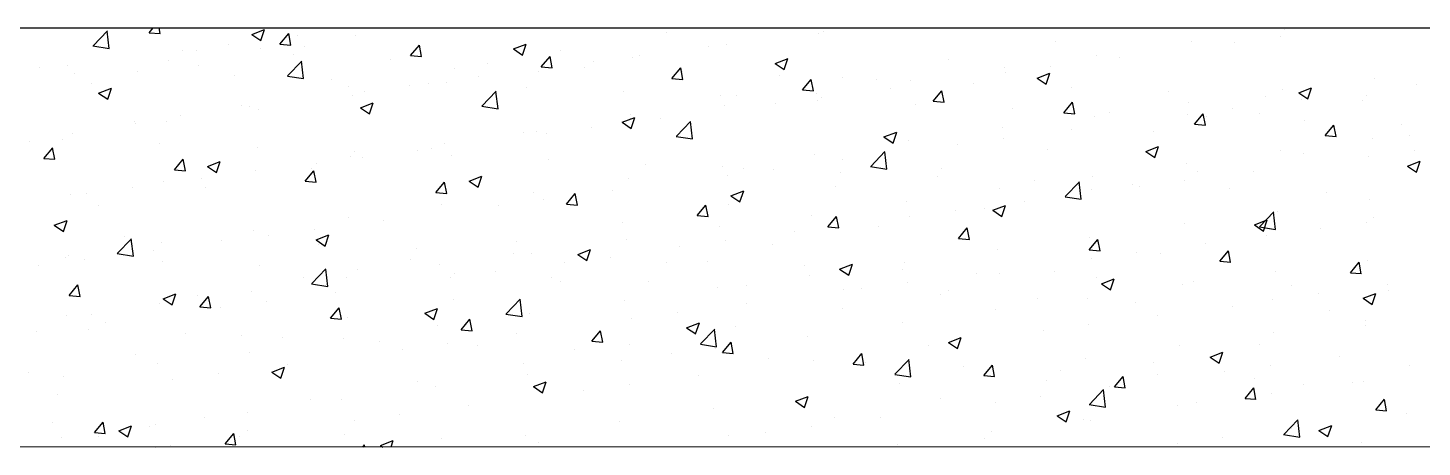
# Model space of a CAD drawing. Header units: millimetres. Extents: x 331487 to 517269, y 198509 to 399936.
# Drawn here: x 416113 to 416878, y 381929 to 382159 of the extents above; entities that cross this region are included whole.
import ezdxf

# ---------------------------------------------------------------- set-up
doc = ezdxf.new("R2010")
doc.units = ezdxf.units.MM
doc.header["$MEASUREMENT"] = 0
doc.layers.add('9th_Column', color=2, linetype='Continuous', lineweight=25)
doc.layers.add('COLUMN', color=6, linetype='Continuous')

msp = doc.modelspace()

# ---------------------------------------------------------------- linework, layer by layer
at = {"layer": '9th_Column'}
for p, q in [((415150.13, 382159.03), (419650.24, 382159.03)), ((419950.24, 381929.23), (414920.13, 381929.03))]:
    msp.add_line(p, q, dxfattribs=at)
at = {"layer": 'COLUMN', "color": 2, "linetype": 'Continuous'}
for p, q in [((416148.84, 382149.22), (416156.63, 382157.33)), ((416157.64, 382147.74), (416156.54, 382157.24)), ((416179.65, 382156.41), (416181.85, 382159.03)), ((416179.65, 382156.41), (416185.62, 382155.88)), ((416185.62, 382155.87), (416185.04, 382159.03)), ((416235.87, 382155.49), (416242.87, 382158.18)), ((416235.87, 382155.49), (416240.84, 382152.13)), ((416240.84, 382152.13), (416242.87, 382158.18)), ((416251.37, 382150.13), (416256.19, 382155.88)), ((416257.34, 382149.6), (416256.19, 382155.87)), ((416260.86, 382155.13), (416260.86, 382155.13)), ((416292.61, 382155.1), (416292.61, 382155.1)), ((416323.14, 382158.65), (416323.14, 382158.65)), ((416463.74, 382156.71), (416463.74, 382156.71)), ((416547.04, 382156.19), (416547.04, 382156.19)), ((416549.84, 382157.19), (416549.84, 382157.19)), ((416676.89, 382151.75), (416676.89, 382151.75)), ((416800.69, 382154.24), (416800.69, 382154.24)), ((416802.9, 382158.38), (416802.9, 382158.38)), ((416148.75, 382149.12), (416157.64, 382147.74)), ((416151.93, 382148.67), (416151.93, 382148.67)), ((416197.96, 382146.84), (416197.96, 382146.84)), ((416205.31, 382146.42), (416205.31, 382146.42)), ((416222.99, 382150.14), (416222.99, 382150.14)), ((416240.67, 382147.6), (416240.67, 382147.6)), ((416251.37, 382150.13), (416257.35, 382149.61)), ((416258.7, 382144.16), (416258.7, 382144.16)), ((416264.82, 382148.64), (416264.82, 382148.64)), ((416323.1, 382143.85), (416327.92, 382149.6)), ((416323.1, 382143.85), (416329.07, 382143.33)), ((416329.07, 382143.32), (416327.91, 382149.59)), ((416379.58, 382147.48), (416386.58, 382150.17)), ((416379.58, 382147.48), (416384.56, 382144.13)), ((416384.55, 382144.12), (416386.58, 382150.17)), ((416405.42, 382146.7), (416405.42, 382146.7)), ((416448.81, 382143.89), (416448.81, 382143.89)), ((416486.68, 382148.88), (416486.68, 382148.88)), ((416496.53, 382149.79), (416496.53, 382149.79)), ((416699.61, 382143.84), (416699.61, 382143.84)), ((416751.55, 382151.34), (416751.55, 382151.34)), ((416775.65, 382150.94), (416775.65, 382150.94)), ((416119.63, 382137.49), (416119.63, 382137.49)), ((416134.8, 382138.53), (416134.8, 382138.53)), ((416190.16, 382141.2), (416190.16, 382141.2)), ((416206.5, 382138.63), (416206.5, 382138.63)), ((416255.56, 382132.67), (416263.35, 382140.78)), ((416264.36, 382131.19), (416263.26, 382140.69)), ((416312.08, 382141.9), (416312.08, 382141.9)), ((416347.1, 382136.69), (416347.1, 382136.69)), ((416365.46, 382139.65), (416365.46, 382139.65)), ((416394.82, 382137.58), (416399.64, 382143.32)), ((416394.82, 382137.58), (416400.8, 382137.06)), ((416400.8, 382137.05), (416399.64, 382143.32)), ((416418.84, 382137.39), (416418.84, 382137.39)), ((416423.77, 382140.6), (416423.77, 382140.6)), ((416445.18, 382142.75), (416445.18, 382142.75)), ((416466.55, 382131.3), (416471.37, 382137.05)), ((416472.52, 382130.77), (416471.37, 382137.04)), ((416523.29, 382139.47), (416530.3, 382142.16)), ((416523.29, 382139.47), (416528.27, 382136.12)), ((416528.26, 382136.12), (416530.29, 382142.16)), ((416618.57, 382141.74), (416618.57, 382141.74)), ((416649.1, 382137.44), (416649.1, 382137.44)), ((416674.62, 382137.64), (416674.62, 382137.64)), ((416712.5, 382142.63), (416712.5, 382142.63)), ((416138.81, 382134.15), (416138.81, 382134.15)), ((416148.18, 382128.62), (416148.18, 382128.62)), ((416173.02, 382135.24), (416173.02, 382135.24)), ((416226.4, 382132.98), (416226.4, 382132.98)), ((416255.47, 382132.57), (416264.37, 382131.19)), ((416279.78, 382130.73), (416279.78, 382130.73)), ((416333.16, 382128.47), (416333.16, 382128.47)), ((416342.73, 382128.85), (416342.73, 382128.85)), ((416360.62, 382132.28), (416360.62, 382132.28)), ((416393.24, 382135.25), (416393.24, 382135.25)), ((416466.55, 382131.3), (416472.53, 382130.78)), ((416472.23, 382135.14), (416472.23, 382135.14)), ((416525.61, 382132.88), (416525.61, 382132.88)), ((416538.28, 382125.03), (416543.1, 382130.77)), ((416544.25, 382124.5), (416543.09, 382130.77)), ((416560.25, 382131.73), (416560.25, 382131.73)), ((416578.99, 382130.63), (416578.99, 382130.63)), ((416597.76, 382130.4), (416597.76, 382130.4)), ((416649.59, 382134.35), (416649.59, 382134.35)), ((416667.01, 382131.46), (416674.01, 382134.15)), ((416667.01, 382131.46), (416671.98, 382128.11)), ((416671.98, 382128.11), (416674, 382134.15)), ((416852.19, 382131.49), (416852.19, 382131.49)), ((416151.85, 382123.24), (416158.85, 382125.92)), ((416151.85, 382123.24), (416156.82, 382119.88)), ((416156.82, 382119.88), (416158.84, 382125.92)), ((416288.78, 382126.68), (416288.78, 382126.68)), ((416291.39, 382121.81), (416291.39, 382121.81)), ((416297.71, 382124), (416297.71, 382124)), ((416322.74, 382127.29), (416322.74, 382127.29)), ((416362.29, 382116.11), (416370.08, 382124.23)), ((416371.09, 382114.64), (416369.98, 382124.14)), ((416386.55, 382126.22), (416386.55, 382126.22)), ((416439.93, 382123.96), (416439.93, 382123.96)), ((416493.31, 382121.71), (416493.31, 382121.71)), ((416501.93, 382121.72), (416501.93, 382121.72)), ((416538.28, 382125.03), (416544.25, 382124.51)), ((416545.82, 382122.9), (416545.82, 382122.9)), ((416548.56, 382121.05), (416548.56, 382121.05)), ((416586.44, 382126.03), (416586.44, 382126.03)), ((416610, 382118.75), (416614.82, 382124.5)), ((416615.98, 382118.22), (416614.82, 382124.49)), ((416632.37, 382128.37), (416632.37, 382128.37)), ((416685.75, 382126.12), (416685.75, 382126.12)), ((416739.14, 382123.86), (416739.14, 382123.86)), ((416792.52, 382121.61), (416792.52, 382121.61)), ((416801.68, 382125.09), (416801.68, 382125.09)), ((416810.72, 382123.45), (416817.72, 382126.14)), ((416810.72, 382123.45), (416815.69, 382120.1)), ((416815.69, 382120.1), (416817.72, 382126.14)), ((416847.71, 382122.11), (416847.71, 382122.11)), ((416875.41, 382128.1), (416875.41, 382128.1)), ((416230.46, 382116.67), (416230.46, 382116.67)), ((416234.56, 382115.68), (416234.56, 382115.68)), ((416239.45, 382114.31), (416239.45, 382114.31)), ((416295.56, 382115.23), (416302.56, 382117.92)), ((416295.56, 382115.23), (416300.53, 382111.87)), ((416300.53, 382111.87), (416302.56, 382117.91)), ((416362.2, 382116.02), (416371.09, 382114.64)), ((416495.31, 382116.5), (416495.31, 382116.5)), ((416523.53, 382117.75), (416523.53, 382117.75)), ((416546.69, 382119.45), (416546.69, 382119.45)), ((416600.07, 382117.19), (416600.07, 382117.19)), ((416610, 382118.75), (416615.98, 382118.23)), ((416653.46, 382114.94), (416653.46, 382114.94)), ((416681.73, 382112.48), (416686.55, 382118.22)), ((416687.7, 382111.95), (416686.54, 382118.22)), ((416750.34, 382118.05), (416750.34, 382118.05)), ((416774.38, 382114.8), (416774.38, 382114.8)), ((416812.25, 382119.78), (416812.25, 382119.78)), ((416845.9, 382119.35), (416845.9, 382119.35)), ((416171.65, 382107.4), (416171.65, 382107.4)), ((416172.15, 382106.66), (416172.15, 382106.66)), ((416188.94, 382107.91), (416188.94, 382107.91)), ((416196.68, 382110.7), (416196.68, 382110.7)), ((416439.27, 382107.22), (416446.27, 382109.91)), ((416439.27, 382107.22), (416444.25, 382103.86)), ((416443.61, 382111.71), (416443.61, 382111.71)), ((416443.97, 382109.46), (416443.97, 382109.46)), ((416444.24, 382103.86), (416446.27, 382109.91)), ((416460.37, 382109.44), (416460.37, 382109.44)), ((416469.01, 382099.56), (416476.8, 382107.68)), ((416477.81, 382098.09), (416476.71, 382107.59)), ((416681.73, 382112.48), (416687.7, 382111.96)), ((416698.4, 382110.55), (416698.4, 382110.55)), ((416706.84, 382112.68), (416706.84, 382112.68)), ((416749.35, 382111.5), (416749.35, 382111.5)), ((416753.45, 382106.2), (416758.27, 382111.95)), ((416753.45, 382106.2), (416759.43, 382105.68)), ((416759.43, 382105.67), (416758.27, 382111.94)), ((416760.22, 382110.43), (416760.22, 382110.43)), ((416789.39, 382112.1), (416789.39, 382112.1)), ((416813.6, 382108.17), (416813.6, 382108.17)), ((416825.18, 382099.93), (416830, 382105.67)), ((416831.15, 382099.4), (416830, 382105.67)), ((416866.99, 382105.92), (416866.99, 382105.92)), ((416132.04, 382097.84), (416132.04, 382097.84)), ((416137.6, 382100.87), (416137.6, 382100.87)), ((416385.29, 382101.69), (416385.29, 382101.69)), ((416392.03, 382101.96), (416392.03, 382101.96)), ((416397.47, 382101.15), (416397.47, 382101.15)), ((416422.5, 382104.45), (416422.5, 382104.45)), ((416468.92, 382099.47), (416477.81, 382098.09)), ((416582.99, 382099.21), (416589.99, 382101.9)), ((416582.99, 382099.21), (416587.96, 382095.86)), ((416587.95, 382095.85), (416589.98, 382101.9)), ((416647.89, 382104.15), (416647.89, 382104.15)), ((416648.32, 382098.2), (416648.32, 382098.2)), ((416686.19, 382103.19), (416686.19, 382103.19)), ((416731.08, 382102.09), (416731.08, 382102.09)), ((416825.18, 382099.93), (416831.16, 382099.41)), ((416850.97, 382098.2), (416850.97, 382098.2)), ((416871.67, 382100.16), (416871.67, 382100.16)), ((416113.83, 382096.65), (416113.83, 382096.65)), ((416121.79, 382087.46), (416126.62, 382093.21)), ((416127.77, 382086.93), (416126.61, 382093.2)), ((416185.42, 382095.58), (416185.42, 382095.58)), ((416238.8, 382093.33), (416238.8, 382093.33)), ((416292.18, 382091.07), (416292.18, 382091.07)), ((416326.97, 382091.68), (416326.97, 382091.68)), ((416334.31, 382092.84), (416334.31, 382092.84)), ((416341.52, 382095.56), (416341.52, 382095.56)), ((416575.73, 382083.01), (416583.52, 382091.13)), ((416584.54, 382081.54), (416583.43, 382091.03)), ((416596.54, 382097.11), (416596.54, 382097.11)), ((416623.28, 382094.91), (416623.28, 382094.91)), ((416672.76, 382092.08), (416672.76, 382092.08)), ((416726.7, 382091.2), (416733.7, 382093.89)), ((416726.7, 382091.2), (416731.67, 382087.85)), ((416731.67, 382087.84), (416733.7, 382093.89)), ((416800.46, 382091.8), (416800.46, 382091.8)), ((416874.14, 382091.95), (416874.14, 382091.95)), ((416121.79, 382087.46), (416127.77, 382086.94)), ((416193.52, 382081.19), (416198.34, 382086.93)), ((416199.49, 382080.66), (416198.34, 382086.92)), ((416211.54, 382082.97), (416218.54, 382085.66)), ((416211.54, 382082.97), (416216.51, 382079.62)), ((416216.51, 382079.62), (416218.53, 382085.66)), ((416271.4, 382084.56), (416271.4, 382084.56)), ((416290.17, 382088.52), (416290.17, 382088.52)), ((416296.44, 382087.85), (416296.44, 382087.85)), ((416345.57, 382088.82), (416345.57, 382088.82)), ((416398.95, 382086.56), (416398.95, 382086.56)), ((416452.33, 382084.31), (416452.33, 382084.31)), ((416494.09, 382083.21), (416494.09, 382083.21)), ((416544.6, 382089.61), (416544.6, 382089.61)), ((416560.13, 382086.59), (416560.13, 382086.59)), ((416575.64, 382082.91), (416584.54, 382081.54)), ((416749.12, 382084.76), (416749.12, 382084.76)), ((416813.36, 382090.15), (416813.36, 382090.15)), ((416849.1, 382088.66), (416849.1, 382088.66)), ((416870.41, 382083.19), (416877.41, 382085.88)), ((416870.41, 382083.19), (416875.39, 382079.84)), ((416875.38, 382079.84), (416877.41, 382085.88)), ((416193.52, 382081.19), (416199.5, 382080.66)), ((416208.25, 382076.24), (416208.25, 382076.24)), ((416238.23, 382081.02), (416238.23, 382081.02)), ((416265.25, 382074.91), (416270.07, 382080.66)), ((416265.25, 382074.91), (416271.22, 382074.39)), ((416268.66, 382081.67), (416268.66, 382081.67)), ((416271.22, 382074.38), (416270.06, 382080.65)), ((416355.25, 382074.97), (416362.25, 382077.65)), ((416355.25, 382074.97), (416360.22, 382071.61)), ((416360.22, 382071.61), (416362.25, 382077.65)), ((416442.75, 382076.17), (416442.75, 382076.17)), ((416497.22, 382078.31), (416497.22, 382078.31)), ((416505.71, 382082.05), (416505.71, 382082.05)), ((416522.26, 382081.61), (416522.26, 382081.61)), ((416559.09, 382079.8), (416559.09, 382079.8)), ((416612.48, 382077.54), (416612.48, 382077.54)), ((416614.44, 382082.07), (416614.44, 382082.07)), ((416665.86, 382075.29), (416665.86, 382075.29)), ((416697.18, 382077.26), (416697.18, 382077.26)), ((416748.07, 382075.36), (416748.07, 382075.36)), ((416755.04, 382080.13), (416755.04, 382080.13)), ((416785.95, 382080.34), (416785.95, 382080.34)), ((416136.38, 382067.58), (416136.38, 382067.58)), ((416145.34, 382067.96), (416145.34, 382067.96)), ((416170.38, 382071.26), (416170.38, 382071.26)), ((416187.72, 382074.62), (416187.72, 382074.62)), ((416210.34, 382071.66), (416210.34, 382071.66)), ((416336.97, 382068.64), (416341.79, 382074.38)), ((416336.97, 382068.64), (416342.95, 382068.11)), ((416342.95, 382068.1), (416341.79, 382074.37)), ((416390.81, 382068.67), (416390.81, 382068.67)), ((416408.7, 382062.36), (416413.52, 382068.11)), ((416414.67, 382061.83), (416413.52, 382068.1)), ((416434.07, 382069.99), (416434.07, 382069.99)), ((416498.96, 382066.96), (416505.96, 382069.64)), ((416503.93, 382063.6), (416505.96, 382069.64)), ((416556.12, 382072.06), (416556.12, 382072.06)), ((416646.67, 382070.86), (416646.67, 382070.86)), ((416682.46, 382066.46), (416690.25, 382074.58)), ((416691.26, 382064.98), (416690.16, 382074.48)), ((416696.72, 382070.12), (416696.72, 382070.12)), ((416719.24, 382073.03), (416719.24, 382073.03)), ((416723.04, 382072.06), (416723.04, 382072.06)), ((416772.62, 382070.77), (416772.62, 382070.77)), ((416826.01, 382068.52), (416826.01, 382068.52)), ((416152.02, 382061.65), (416152.02, 382061.65)), ((416340.3, 382062.27), (416340.3, 382062.27)), ((416371.16, 382061.71), (416371.16, 382061.71)), ((416396.19, 382065.01), (416396.19, 382065.01)), ((416408.7, 382062.36), (416414.68, 382061.84)), ((416480.42, 382056.08), (416485.25, 382061.83)), ((416486.4, 382055.55), (416485.24, 382061.82)), ((416497.8, 382062.05), (416497.8, 382062.05)), ((416498.96, 382066.96), (416503.94, 382063.6)), ((416595.33, 382063.82), (416595.33, 382063.82)), ((416638.4, 382060.11), (416638.4, 382060.11)), ((416642.68, 382058.95), (416649.68, 382061.64)), ((416647.65, 382055.59), (416649.67, 382061.63)), ((416659.88, 382063.75), (416659.88, 382063.75)), ((416682.37, 382066.36), (416691.26, 382064.98)), ((416849.76, 382064.91), (416849.76, 382064.91)), ((416127.51, 382050.72), (416134.52, 382053.41)), ((416132.48, 382047.37), (416134.51, 382053.41)), ((416288.96, 382055.23), (416288.96, 382055.23)), ((416308, 382053.4), (416308, 382053.4)), ((416439.48, 382052.04), (416439.48, 382052.04)), ((416480.42, 382056.09), (416486.4, 382055.56)), ((416543.39, 382056.32), (416543.39, 382056.32)), ((416552.15, 382049.81), (416556.97, 382055.56)), ((416558.12, 382049.28), (416556.97, 382055.55)), ((416596.98, 382055.46), (416596.98, 382055.46)), ((416622.01, 382058.76), (416622.01, 382058.76)), ((416642.68, 382058.95), (416647.65, 382055.59)), ((416786.39, 382050.94), (416793.39, 382053.63)), ((416789.18, 382049.91), (416796.97, 382058.02)), ((416791.36, 382047.58), (416793.39, 382053.63)), ((416797.98, 382048.43), (416796.88, 382057.93)), ((416799.25, 382058.51), (416799.25, 382058.51)), ((416847.83, 382052.51), (416847.83, 382052.51)), ((416851.55, 382055.15), (416851.55, 382055.15)), ((416127.52, 382050.72), (416132.49, 382047.37)), ((416165.95, 382044.49), (416165.95, 382044.49)), ((416237.02, 382047.73), (416237.02, 382047.73)), ((416245.1, 382045.12), (416245.1, 382045.12)), ((416270.13, 382048.41), (416270.13, 382048.41)), ((416271.23, 382042.71), (416278.23, 382045.4)), ((416276.2, 382039.36), (416278.22, 382045.4)), ((416492.88, 382049.92), (416492.88, 382049.92)), ((416533.82, 382047.15), (416533.82, 382047.15)), ((416552.15, 382049.81), (416558.13, 382049.29)), ((416580.08, 382050.1), (416580.08, 382050.1)), ((416623.88, 382043.53), (416628.7, 382049.28)), ((416629.85, 382043), (416628.69, 382049.27)), ((416747.9, 382051.47), (416747.9, 382051.47)), ((416786.39, 382050.94), (416791.36, 382047.58)), ((416789.09, 382049.81), (416797.99, 382048.43)), ((416793.23, 382045.14), (416793.23, 382045.14)), ((416822.79, 382049.22), (416822.79, 382049.22)), ((416162.1, 382035.25), (416169.88, 382043.37)), ((416170.9, 382033.78), (416169.79, 382043.28)), ((416181.94, 382036.8), (416181.94, 382036.8)), ((416186.51, 382041.33), (416186.51, 382041.33)), ((416219.33, 382042.23), (416219.33, 382042.23)), ((416271.23, 382042.71), (416276.2, 382039.36)), ((416272.71, 382039.97), (416272.71, 382039.97)), ((416326.09, 382037.72), (416326.09, 382037.72)), ((416381.16, 382042.03), (416381.16, 382042.03)), ((416414.94, 382034.7), (416421.94, 382037.39)), ((416419.91, 382031.35), (416421.94, 382037.39)), ((416441.53, 382042.88), (416441.53, 382042.88)), ((416470.91, 382038.87), (416470.91, 382038.87)), ((416495.95, 382042.16), (416495.95, 382042.16)), ((416521.76, 382040.09), (416521.76, 382040.09)), ((416623.88, 382043.53), (416629.85, 382043.01)), ((416645.46, 382037.57), (416645.46, 382037.57)), ((416695.6, 382037.26), (416700.42, 382043)), ((416695.6, 382037.26), (416701.58, 382036.74)), ((416695.97, 382043.97), (416695.97, 382043.97)), ((416701.58, 382036.73), (416700.42, 382043)), ((416759.64, 382040.9), (416759.64, 382040.9)), ((416767.33, 382030.98), (416772.15, 382036.73)), ((416773.3, 382030.45), (416772.15, 382036.72)), ((416133.65, 382033.31), (416133.65, 382033.31)), ((416135.16, 382034.29), (416135.16, 382034.29)), ((416144.07, 382031.82), (416144.07, 382031.82)), ((416162.01, 382035.16), (416170.9, 382033.78)), ((416187.03, 382031.05), (416187.03, 382031.05)), ((416322.85, 382032.02), (416322.85, 382032.02)), ((416339.09, 382028.98), (416339.09, 382028.98)), ((416379.47, 382035.46), (416379.47, 382035.46)), ((416389.6, 382035.38), (416389.6, 382035.38)), ((416407.76, 382030.55), (416407.76, 382030.55)), ((416414.94, 382034.7), (416419.92, 382031.35)), ((416432.86, 382033.21), (416432.86, 382033.21)), ((416463.44, 382030.08), (416463.44, 382030.08)), ((416486.24, 382030.95), (416486.24, 382030.95)), ((416558.65, 382026.7), (416565.66, 382029.38)), ((416563.62, 382023.34), (416565.65, 382029.38)), ((416594.11, 382030.53), (416594.11, 382030.53)), ((416696.73, 382032.62), (416696.73, 382032.62)), ((416721.77, 382035.92), (416721.77, 382035.92)), ((416734.91, 382035.13), (416734.91, 382035.13)), ((416767.33, 382030.98), (416773.31, 382030.46)), ((416839.05, 382024.71), (416843.88, 382030.45)), ((416845.03, 382024.18), (416843.87, 382030.45)), ((416848.54, 382031.62), (416848.54, 382031.62)), ((416119.03, 382028.52), (416119.03, 382028.52)), ((416240.41, 382028.8), (416240.41, 382028.8)), ((416264.53, 382022.01), (416264.53, 382022.01)), ((416268.82, 382018.7), (416276.61, 382026.82)), ((416277.62, 382017.23), (416276.52, 382026.73)), ((416287.74, 382021.94), (416287.74, 382021.94)), ((416293.79, 382026.54), (416293.79, 382026.54)), ((416344.85, 382022.27), (416344.85, 382022.27)), ((416347.18, 382024.29), (416347.18, 382024.29)), ((416369.89, 382025.57), (416369.89, 382025.57)), ((416400.56, 382022.03), (416400.56, 382022.03)), ((416539.62, 382028.7), (416539.62, 382028.7)), ((416542.17, 382023.03), (416542.17, 382023.03)), ((416558.65, 382026.7), (416563.63, 382023.34)), ((416593, 382026.44), (416593, 382026.44)), ((416633.58, 382024.31), (416633.58, 382024.31)), ((416646.39, 382024.19), (416646.39, 382024.19)), ((416676.59, 382025.12), (416676.59, 382025.12)), ((416699.77, 382021.93), (416699.77, 382021.93)), ((416702.37, 382018.69), (416709.37, 382021.37)), ((416707.34, 382015.33), (416709.36, 382021.37)), ((416798.03, 382025.22), (416798.03, 382025.22)), ((416839.05, 382024.71), (416845.03, 382024.19)), ((416135.67, 382012.24), (416140.49, 382017.99)), ((416141.64, 382011.71), (416140.49, 382017.98)), ((416235.8, 382014.44), (416235.8, 382014.44)), ((416268.73, 382018.61), (416277.62, 382017.23)), ((416281.7, 382013.96), (416281.7, 382013.96)), ((416405.13, 382020.07), (416405.13, 382020.07)), ((416453.94, 382019.78), (416453.94, 382019.78)), ((416491.66, 382016.63), (416491.66, 382016.63)), ((416507.32, 382017.52), (416507.32, 382017.52)), ((416560.71, 382015.26), (416560.71, 382015.26)), ((416570.67, 382016.02), (416570.67, 382016.02)), ((416595.7, 382019.32), (416595.7, 382019.32)), ((416618.27, 382015.11), (416618.27, 382015.11)), ((416702.37, 382018.69), (416707.34, 382015.33)), ((416746.69, 382018.18), (416746.69, 382018.18)), ((416753.15, 382019.67), (416753.15, 382019.67)), ((416806.53, 382017.42), (416806.53, 382017.42)), ((416859.39, 382018.06), (416859.39, 382018.06)), ((416859.91, 382015.16), (416859.91, 382015.16)), ((416135.67, 382012.24), (416141.65, 382011.72)), ((416185.29, 382008.04), (416185.29, 382008.04)), ((416187.21, 382010.46), (416194.21, 382013.15)), ((416187.21, 382010.46), (416192.18, 382007.1)), ((416192.18, 382007.1), (416194.2, 382013.15)), ((416206.21, 382012), (416206.21, 382012)), ((416207.4, 382005.97), (416212.22, 382011.71)), ((416213.37, 382005.44), (416212.21, 382011.7)), ((416243.82, 382008.97), (416243.82, 382008.97)), ((416346.81, 382010.06), (416346.81, 382010.06)), ((416375.54, 382002.15), (416383.33, 382010.27)), ((416384.35, 382000.68), (416383.24, 382010.17)), ((416440.32, 382009.59), (416440.32, 382009.59)), ((416507.51, 382007.71), (416507.51, 382007.71)), ((416614.09, 382013.01), (416614.09, 382013.01)), ((416667.47, 382010.75), (416667.47, 382010.75)), ((416694.75, 382010.68), (416694.75, 382010.68)), ((416720.85, 382008.5), (416720.85, 382008.5)), ((416774.24, 382006.24), (416774.24, 382006.24)), ((416796.49, 382009.78), (416796.49, 382009.78)), ((416821.52, 382013.07), (416821.52, 382013.07)), ((416846.08, 382010.68), (416853.08, 382013.37)), ((416846.08, 382010.68), (416851.05, 382007.32)), ((416851.05, 382007.32), (416853.08, 382013.36)), ((416133.95, 382001), (416133.95, 382001)), ((416147.89, 382001.99), (416147.89, 382001.99)), ((416207.4, 382005.97), (416213.37, 382005.44)), ((416218.79, 382005.68), (416218.79, 382005.68)), ((416279.12, 381999.69), (416283.94, 382005.44)), ((416279.12, 381999.69), (416285.1, 381999.17)), ((416285.1, 381999.16), (416283.94, 382005.43)), ((416288.49, 382000.05), (416288.49, 382000.05)), ((416330.92, 382002.45), (416337.92, 382005.14)), ((416330.92, 382002.45), (416335.89, 381999.1)), ((416335.89, 381999.09), (416337.92, 382005.14)), ((416350.85, 381993.42), (416355.67, 381999.16)), ((416356.82, 381992.89), (416355.66, 381999.15)), ((416375.45, 382002.05), (416384.35, 382000.68)), ((416388.38, 382002.09), (416388.38, 382002.09)), ((416444.61, 381999.43), (416444.61, 381999.43)), ((416469.64, 382002.72), (416469.64, 382002.72)), ((416559.95, 382005.1), (416559.95, 382005.1)), ((416644.24, 382004.28), (416644.24, 382004.28)), ((416733.33, 382001.46), (416733.33, 382001.46)), ((416827.62, 382003.99), (416827.62, 382003.99)), ((416847.33, 381998.33), (416847.33, 381998.33)), ((416117.76, 381992.37), (416117.76, 381992.37)), ((416146.05, 381993.65), (416146.05, 381993.65)), ((416155.64, 381997.36), (416155.64, 381997.36)), ((416199.43, 381991.4), (416199.43, 381991.4)), ((416337.87, 381995.69), (416337.87, 381995.69)), ((416350.85, 381993.42), (416356.82, 381992.89)), ((416381.45, 381991.11), (416381.45, 381991.11)), ((416422.57, 381987.14), (416427.39, 381992.89)), ((416428.55, 381986.61), (416427.39, 381992.88)), ((416474.63, 381994.44), (416481.63, 381997.13)), ((416474.63, 381994.44), (416479.61, 381991.09)), ((416479.6, 381991.09), (416481.63, 381997.13)), ((416482.27, 381985.6), (416490.06, 381993.72)), ((416491.07, 381984.13), (416489.97, 381993.62)), ((416501.64, 381995.09), (416501.64, 381995.09)), ((416592.9, 381997.24), (416592.9, 381997.24)), ((416670.42, 381993.18), (416670.42, 381993.18)), ((416695.46, 381996.47), (416695.46, 381996.47)), ((416796.82, 381991.93), (416796.82, 381991.93)), ((416847.42, 381995.48), (416847.42, 381995.48)), ((416230.17, 381990.04), (416230.17, 381990.04)), ((416252.82, 381989.14), (416252.82, 381989.14)), ((416286.53, 381988.65), (416286.53, 381988.65)), ((416306.2, 381986.89), (416306.2, 381986.89)), ((416343.58, 381986.13), (416343.58, 381986.13)), ((416359.58, 381984.63), (416359.58, 381984.63)), ((416422.57, 381987.14), (416428.55, 381986.62)), ((416443.32, 381985.08), (416443.32, 381985.08)), ((416482.18, 381985.5), (416491.07, 381984.12)), ((416490.45, 381983.34), (416490.45, 381983.34)), ((416494.3, 381980.87), (416499.12, 381986.61)), ((416500.27, 381980.34), (416499.12, 381986.6)), ((416540.96, 381989.74), (416540.96, 381989.74)), ((416607.27, 381984.86), (416607.27, 381984.86)), ((416618.34, 381986.43), (416625.35, 381989.12)), ((416618.34, 381986.43), (416623.32, 381983.08)), ((416623.31, 381983.08), (416625.34, 381989.12)), ((416745.47, 381984.89), (416745.47, 381984.89)), ((416789.1, 381985.47), (416789.1, 381985.47)), ((416171.85, 381980.03), (416171.85, 381980.03)), ((416234.59, 381981.15), (416234.59, 381981.15)), ((416318.55, 381982.83), (416318.55, 381982.83)), ((416412.96, 381982.38), (416412.96, 381982.38)), ((416439.1, 381976.3), (416439.1, 381976.3)), ((416466.34, 381980.12), (416466.34, 381980.12)), ((416494.3, 381980.87), (416500.28, 381980.34)), ((416519.73, 381977.87), (416519.73, 381977.87)), ((416544.36, 381976.58), (416544.36, 381976.58)), ((416566.03, 381974.59), (416570.85, 381980.34)), ((416569.4, 381979.88), (416569.4, 381979.88)), ((416572, 381974.06), (416570.84, 381980.33)), ((416573.11, 381975.61), (416573.11, 381975.61)), ((416588.99, 381969.05), (416596.78, 381977.16)), ((416597.79, 381967.57), (416596.69, 381977.07)), ((416693.53, 381977.39), (416693.53, 381977.39)), ((416730.78, 381975.46), (416730.78, 381975.46)), ((416762.06, 381978.42), (416769.06, 381981.11)), ((416762.06, 381978.42), (416767.03, 381975.07)), ((416767.03, 381975.07), (416769.05, 381981.11)), ((416833.09, 381978.62), (416833.09, 381978.62)), ((416113.53, 381970.02), (416113.53, 381970.02)), ((416132.73, 381967.71), (416132.73, 381967.71)), ((416184.08, 381974.75), (416184.08, 381974.75)), ((416217.52, 381969.53), (416217.52, 381969.53)), ((416246.9, 381970.2), (416253.9, 381972.89)), ((416246.9, 381970.2), (416251.87, 381966.84)), ((416251.87, 381966.84), (416253.89, 381972.88)), ((416255.39, 381974.52), (416255.39, 381974.52)), ((416385, 381975.07), (416385, 381975.07)), ((416387.16, 381968.8), (416387.16, 381968.8)), ((416481.21, 381968.27), (416481.21, 381968.27)), ((416566.03, 381974.59), (416572, 381974.07)), ((416588.9, 381968.95), (416597.8, 381967.57)), ((416626.49, 381973.35), (416626.49, 381973.35)), ((416637.75, 381968.32), (416642.57, 381974.06)), ((416637.75, 381968.32), (416643.73, 381967.79)), ((416643.73, 381967.78), (416642.57, 381974.05)), ((416643.02, 381970.99), (416643.02, 381970.99)), ((416679.87, 381971.1), (416679.87, 381971.1)), ((416709.48, 381962.04), (416714.3, 381967.79)), ((416715.45, 381961.51), (416714.3, 381967.78)), ((416733.26, 381968.84), (416733.26, 381968.84)), ((416770.18, 381970.33), (416770.18, 381970.33)), ((416795.21, 381973.63), (416795.21, 381973.63)), ((416871.38, 381973.53), (416871.38, 381973.53)), ((416192.48, 381966.23), (416192.48, 381966.23)), ((416326.68, 381965.06), (416326.68, 381965.06)), ((416336.65, 381962.4), (416336.65, 381962.4)), ((416390.61, 381962.19), (416397.61, 381964.88)), ((416390.61, 381962.19), (416395.58, 381958.83)), ((416395.58, 381958.83), (416397.61, 381964.88)), ((416443.33, 381963.28), (416443.33, 381963.28)), ((416591.68, 381963.95), (416591.68, 381963.95)), ((416672.46, 381965.45), (416672.46, 381965.45)), ((416695.72, 381952.49), (416703.51, 381960.61)), ((416704.52, 381951.02), (416703.41, 381960.52)), ((416707.03, 381962.02), (416707.03, 381962.02)), ((416709.48, 381962.04), (416715.45, 381961.52)), ((416781.2, 381955.76), (416786.02, 381961.51)), ((416787.18, 381955.23), (416786.02, 381961.5)), ((416786.64, 381966.59), (416786.64, 381966.59)), ((416813.06, 381963.52), (416813.06, 381963.52)), ((416840.02, 381964.33), (416840.02, 381964.33)), ((416846.11, 381965.05), (416846.11, 381965.05)), ((416129.33, 381957.92), (416129.33, 381957.92)), ((416268.36, 381955.04), (416268.36, 381955.04)), ((416285.31, 381955.36), (416285.31, 381955.36)), ((416418.3, 381959.99), (416418.3, 381959.99)), ((416534.32, 381954.18), (416541.32, 381956.87)), ((416534.32, 381954.18), (416539.3, 381950.83)), ((416539.29, 381950.82), (416541.32, 381956.87)), ((416539.74, 381956.45), (416539.74, 381956.45)), ((416614.14, 381955.44), (416614.14, 381955.44)), ((416644.12, 381953.74), (416644.12, 381953.74)), ((416669.15, 381957.03), (416669.15, 381957.03)), ((416695.63, 381952.4), (416704.52, 381951.02)), ((416754.74, 381953.51), (416754.74, 381953.51)), ((416781.2, 381955.77), (416787.18, 381955.24)), ((416795.6, 381958.64), (416795.6, 381958.64)), ((416852.93, 381949.49), (416857.75, 381955.24)), ((416858.9, 381948.96), (416857.75, 381955.23)), ((416210.04, 381945.03), (416210.04, 381945.03)), ((416233.37, 381947.86), (416233.37, 381947.86)), ((416317.27, 381946.69), (416317.27, 381946.69)), ((416355.15, 381951.67), (416355.15, 381951.67)), ((416489.23, 381950.05), (416489.23, 381950.05)), ((416555.82, 381945.43), (416555.82, 381945.43)), ((416580.96, 381945.42), (416580.96, 381945.42)), ((416678.04, 381946.17), (416685.04, 381948.86)), ((416678.04, 381946.17), (416683.01, 381942.82)), ((416683, 381942.81), (416685.03, 381948.86)), ((416744.26, 381951.6), (416744.26, 381951.6)), ((416852.93, 381949.49), (416858.91, 381948.97)), ((416869.94, 381947.49), (416869.94, 381947.49)), ((416126.58, 381942.55), (416126.58, 381942.55)), ((416149.54, 381937.02), (416154.37, 381942.77)), ((416155.52, 381936.49), (416154.36, 381942.76)), ((416162.87, 381937.94), (416169.88, 381940.63)), ((416162.87, 381937.94), (416167.85, 381934.59)), ((416167.84, 381934.59), (416169.87, 381940.63)), ((416179.96, 381940.3), (416179.96, 381940.3)), ((416182.86, 381941.46), (416182.86, 381941.46)), ((416233.34, 381938.04), (416233.34, 381938.04)), ((416292.24, 381943.39), (416292.24, 381943.39)), ((416437.89, 381943.01), (416437.89, 381943.01)), ((416518.06, 381937.14), (416518.06, 381937.14)), ((416543.09, 381940.44), (416543.09, 381940.44)), ((416641.81, 381937.7), (416641.81, 381937.7)), ((416692.32, 381944.1), (416692.32, 381944.1)), ((416696.42, 381943.5), (416696.42, 381943.5)), ((416802.44, 381935.94), (416810.23, 381944.06)), ((416806.78, 381939.17), (416806.78, 381939.17)), ((416811.24, 381934.47), (416810.14, 381943.97)), ((416821.75, 381938.16), (416828.75, 381940.85)), ((416821.75, 381938.16), (416826.72, 381934.81)), ((416826.72, 381934.81), (416828.75, 381940.85)), ((416131.52, 381934.42), (416131.52, 381934.42)), ((416149.54, 381937.02), (416155.52, 381936.5)), ((416151.72, 381935.02), (416151.72, 381935.02)), ((416191.21, 381930.09), (416191.21, 381930.09)), ((416221.27, 381930.75), (416226.09, 381936.49)), ((416221.27, 381930.75), (416227.25, 381930.22)), ((416227.24, 381930.22), (416226.09, 381936.49)), ((416229.08, 381935.07), (416229.08, 381935.07)), ((416286.72, 381935.79), (416286.72, 381935.79)), ((416296.87, 381929.08), (416297.82, 381930.22)), ((416298.02, 381929.08), (416297.81, 381930.21)), ((416306.59, 381929.94), (416313.59, 381932.62)), ((416306.59, 381929.94), (416307.85, 381929.08)), ((416312.4, 381929.09), (416313.58, 381932.62)), ((416340.11, 381933.53), (416340.11, 381933.53)), ((416385.95, 381935.51), (416385.95, 381935.51)), ((416393.49, 381931.28), (416393.49, 381931.28)), ((416497.51, 381935.42), (416497.51, 381935.42)), ((416590.46, 381930.66), (416590.46, 381930.66)), ((416638.11, 381933.48), (416638.11, 381933.48)), ((416743.87, 381930.89), (416743.87, 381930.89)), ((416768.91, 381934.19), (416768.91, 381934.19)), ((416802.35, 381935.85), (416811.24, 381934.47)), ((416844.89, 381931.76), (416844.89, 381931.76)), ((416147.66, 381929.12), (416147.66, 381929.12)), ((416182.83, 381929.08), (416183.14, 381929.41)), ((416183.08, 381929.08), (416183.05, 381929.31)), ((416335.44, 381929.11), (416335.44, 381929.11))]:
    msp.add_line(p, q, dxfattribs=at)

doc.saveas('drawing.dxf')
